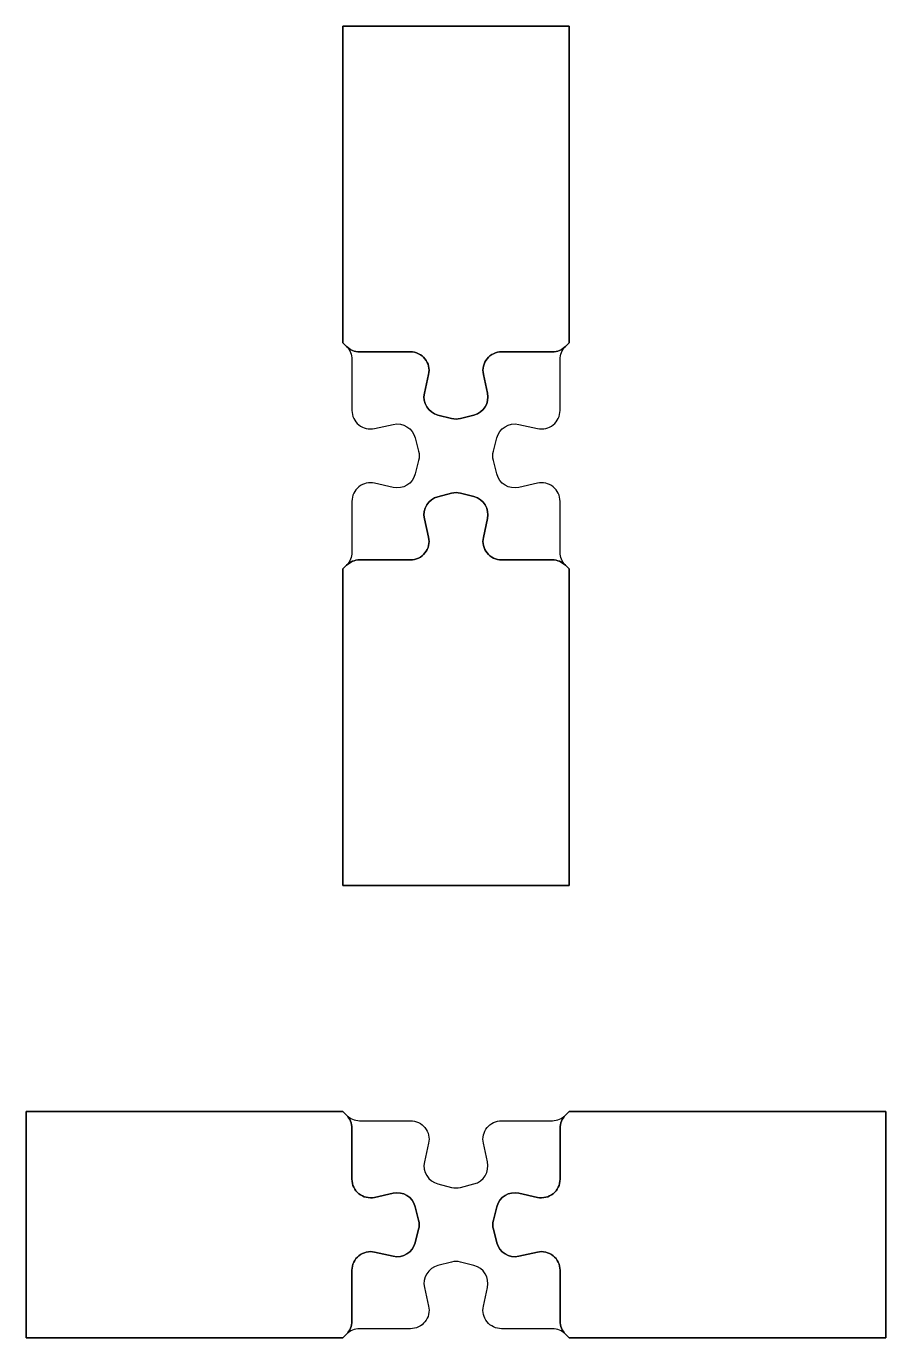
# Model space of a CAD drawing. Extents: x 0 to 190, y -3 to 287.
import ezdxf

# ---------------------------------------------------------------- set-up
doc = ezdxf.new("R2010")
doc.units = 0
doc.layers.add('1', color=7, linetype='CONTINUOUS')

# ---------------------------------------------------------------- blocks, each defined once
blk = doc.blocks.new('*M0')
at = {"layer": '1', "color": 7, "linetype": 'CONTINUOUS'}
for p, q in [((70.79914, 49.20086, 16), (70.79914, 49.20086, 32)), ((73.69828, 48, 16), (84.94338, 48, 16)), ((105.05502, 48, 16), (116.30172, 48, 16)), ((119.20086, 49.20086, 32), (119.20086, 49.20086, 16)), ((72, 46.30172, 16), (72, 35.05502, 16)), ((72, 35.05502, 32), (72, 46.30172, 32)), ((72, 46.30172, 16), (72, 46.30172, 32)), ((118, 35.05502, 16), (118, 46.30172, 16)), ((118, 46.30172, 16), (118, 46.30172, 32)), ((118, 46.30172, 32), (118, 35.05502, 32)), ((88.94401, 43.0028, 16), (88.02289, 38.8955, 16)), ((101.96275, 38.86954, 16), (101.05059, 43.01991, 16)), ((72, 35.05502, 16), (72, 35.05502, 32)), ((118, 35.05502, 16), (118, 35.05502, 32)), ((76.98009, 31.05059, 16), (81.13046, 31.96275, 16)), ((81.13046, 31.96275, 32), (76.98009, 31.05059, 32)), ((81.13046, 31.96275, 16), (81.13046, 31.96275, 32)), ((91.00288, 34.02737, 16), (93.98145, 33.2618, 16)), ((96.01882, 33.26079, 16), (98.97505, 34.01752, 16)), ((108.86954, 31.96275, 16), (113.01991, 31.05059, 16)), ((113.01991, 31.05059, 32), (108.86954, 31.96275, 32)), ((108.86954, 31.96275, 16), (108.86954, 31.96275, 32)), ((76.98009, 31.05059, 16), (76.98009, 31.05059, 32)), ((113.01991, 31.05059, 16), (113.01991, 31.05059, 32)), ((85.98248, 28.97505, 16), (86.73921, 26.01882, 16)), ((86.73921, 26.01882, 32), (85.98248, 28.97505, 32)), ((85.98248, 28.97505, 16), (85.98248, 28.97505, 32)), ((103.26079, 26.01882, 16), (104.01752, 28.97505, 16)), ((104.01752, 28.97505, 32), (103.26079, 26.01882, 32)), ((104.01752, 28.97505, 16), (104.01752, 28.97505, 32)), ((86.7382, 23.98145, 16), (85.97263, 21.00288, 16)), ((85.97263, 21.00288, 32), (86.7382, 23.98145, 32)), ((86.7382, 23.98145, 16), (86.7382, 23.98145, 32)), ((86.73921, 26.01882, 16), (86.73921, 26.01882, 32)), ((103.26079, 26.01882, 16), (103.26079, 26.01882, 32)), ((104.02737, 21.00288, 16), (103.2618, 23.98145, 16)), ((103.2618, 23.98145, 16), (103.2618, 23.98145, 32)), ((103.2618, 23.98145, 32), (104.02737, 21.00288, 32)), ((85.97263, 21.00288, 16), (85.97263, 21.00288, 32)), ((104.02737, 21.00288, 16), (104.02737, 21.00288, 32)), ((81.1045, 18.02289, 16), (76.99719, 18.94401, 16)), ((76.99719, 18.94401, 16), (76.99719, 18.94401, 32)), ((76.99719, 18.94401, 32), (81.1045, 18.02289, 32)), ((81.1045, 18.02289, 16), (81.1045, 18.02289, 32)), ((113.00281, 18.94401, 16), (108.8955, 18.02289, 16)), ((108.8955, 18.02289, 32), (113.00281, 18.94401, 32)), ((108.8955, 18.02289, 16), (108.8955, 18.02289, 32)), ((113.00281, 18.94401, 16), (113.00281, 18.94401, 32)), ((72, 14.94338, 16), (72, 3.69828, 16)), ((72, 3.69828, 32), (72, 14.94338, 32)), ((72, 14.94338, 16), (72, 14.94338, 32)), ((93.98145, 16.7382, 16), (91.00288, 15.97263, 16)), ((98.97505, 15.98248, 16), (96.01882, 16.73921, 16)), ((118, 3.69828, 16), (118, 14.94338, 16)), ((118, 14.94338, 16), (118, 14.94338, 32)), ((118, 14.94338, 32), (118, 3.69828, 32)), ((88.02289, 11.1045, 16), (88.94401, 6.9972, 16)), ((101.05059, 6.98009, 16), (101.96275, 11.13046, 16)), ((72, 3.69828, 16), (72, 3.69828, 32)), ((118, 3.69828, 16), (118, 3.69828, 32)), ((70.79914, 0.79914, 32), (70.79914, 0.79914, 16)), ((84.94338, 2, 16), (73.69828, 2, 16)), ((116.30172, 2, 16), (105.05502, 2, 16)), ((119.20086, 0.79914, 16), (119.20086, 0.79914, 32))]:
    blk.add_line(p, q, dxfattribs=at)
for centre, start, end in [((73.698276, 52.1, 16), 225, 270), ((67.9, 46.301724, 32), 0, 45), ((116.301724, 52.1, 16), 270, 315), ((122.1, 46.301724, 32), 135, 180), ((92.023519, 37.998302, 16), 167.35979588, 255.58542643), ((97.95832, 37.989456, 16), 284.35814497, 12.39530608), ((76.1, 35.055015, 16), 180.00000123, 282.39534568), ((113.9, 35.055015, 16), 257.60465432, 359.99999877), ((82.010544, 27.95832, 32), 14.35814497, 102.39530609), ((95.00209, 37.232727, 16), 255.58542652, 284.35814597), ((107.989456, 27.95832, 32), 77.60469391, 165.64185503), ((82.767273, 25.00209, 32), 345.58542653, 14.35814597), ((107.232727, 25.00209, 32), 165.64185403, 194.41457347), ((82.001698, 22.023519, 32), 257.35974587, 345.58542643), ((107.998302, 22.023519, 32), 194.41457357, 282.64025413), ((76.1, 14.943377, 16), 77.35979444, 180), ((113.9, 14.943377, 16), 0, 102.64020556), ((92.023519, 12.001698, 16), 104.41457357, 192.64020412), ((95.00209, 12.767273, 16), 75.64185403, 104.41457348), ((97.95832, 12.010544, 16), 347.60469392, 75.64185503), ((67.9, 3.698276, 32), 315, 0), ((122.1, 3.698276, 32), 180, 225), ((73.698276, -2.1, 16), 90, 135), ((116.301724, -2.1, 16), 45, 90)]:
    blk.add_arc(centre, 4.1, start, end, dxfattribs=at)
at = {"layer": '1', "color": 7, "linetype": 'CONTINUOUS', "extrusion": (0, 0, -1)}
for centre, start, end in [((-67.9, 46.301724, -16), 135, 180), ((-84.943377, 43.9, -16), 90, 192.640225), ((-105.055015, 43.9, -16), 347.60465434, 89.99999878), ((-122.1, 46.301724, -16), 0, 45), ((-76.1, 35.055015, -32), 257.60465432, 359.99999877), ((-113.9, 35.055015, -32), 180.00000123, 282.39534568), ((-82.010544, 27.95832, -16), 77.60469391, 165.64185503), ((-107.989456, 27.95832, -16), 14.35814497, 102.39530609), ((-82.767273, 25.00209, -16), 165.64185403, 194.41457347), ((-107.232727, 25.00209, -16), 345.58542653, 14.35814597), ((-82.001698, 22.023519, -16), 194.41457357, 282.64025413), ((-107.998302, 22.023519, -16), 257.35974587, 345.58542643), ((-76.1, 14.943377, -32), 0, 102.64020556), ((-113.9, 14.943377, -32), 77.35979444, 180), ((-84.943377, 6.1, -16), 167.359775, 270), ((-105.055015, 6.1, -16), 270.00000122, 12.39534566), ((-67.9, 3.698276, -16), 180, 225), ((-122.1, 3.698276, -16), 315, 0)]:
    blk.add_arc(centre, 4.1, start, end, dxfattribs=at)
blk = doc.blocks.new('*M1')
at = {"layer": '1', "color": 7, "linetype": 'CONTINUOUS'}
for p, q in [((70.79914, 49.20086, 32), (70, 50, 32)), ((70, 50), (70.79914, 49.20086)), ((70, 50, 32), (70, 50)), ((119.20086, 49.20086), (120, 50)), ((120, 50, 32), (119.20086, 49.20086, 32)), ((120, 50), (120, 50, 32)), ((70.79914, 49.20086), (70.79914, 49.20086, 16)), ((73.69828, 48), (73.69828, 48, 16)), ((73.69828, 48), (84.94338, 48)), ((84.94338, 48), (84.94338, 48, 16)), ((105.05502, 48), (105.05502, 48, 16)), ((105.05502, 48), (116.30172, 48)), ((116.30172, 48), (116.30172, 48, 16)), ((119.20086, 49.20086), (119.20086, 49.20086, 16)), ((88.94401, 43.0028), (88.02289, 38.8955)), ((88.94401, 43.0028), (88.94401, 43.0028, 16)), ((101.05059, 43.01991), (101.05059, 43.01991, 16)), ((101.96275, 38.86954), (101.05059, 43.01991)), ((88.02289, 38.8955), (88.02289, 38.8955, 16)), ((101.96275, 38.86954), (101.96275, 38.86954, 16)), ((91.00288, 34.02737), (91.00288, 34.02737, 16)), ((91.00288, 34.02737), (93.98145, 33.2618)), ((93.98145, 33.2618), (93.98145, 33.2618, 16)), ((96.01882, 33.26079), (98.97505, 34.01752)), ((96.01882, 33.26079), (96.01882, 33.26079, 16)), ((98.97505, 34.01752), (98.97505, 34.01752, 16))]:
    blk.add_line(p, q, dxfattribs=at)
for centre, start, end in [((73.698276, 52.1), 225, 270), ((116.301724, 52.1), 270, 315), ((92.023519, 37.998302), 167.35979588, 255.58542643), ((97.95832, 37.989456), 284.35814497, 12.39530608), ((95.00209, 37.232727), 255.58542652, 284.35814597)]:
    blk.add_arc(centre, 4.1, start, end, dxfattribs=at)
at = {"layer": '1', "color": 7, "linetype": 'CONTINUOUS', "extrusion": (0, 0, -1)}
for centre, start, end in [((-84.943377, 43.9), 90, 192.640225), ((-105.055015, 43.9), 347.60465434, 89.99999878)]:
    blk.add_arc(centre, 4.1, start, end, dxfattribs=at)
blk = doc.blocks.new('*M2')
at = {"layer": '1', "color": 7, "linetype": 'CONTINUOUS'}
for p, q in [((93.98145, 16.7382), (91.00288, 15.97263)), ((91.00288, 15.97263), (91.00288, 15.97263, 16)), ((93.98145, 16.7382), (93.98145, 16.7382, 16)), ((96.01882, 16.73921), (96.01882, 16.73921, 16)), ((98.97505, 15.98248), (96.01882, 16.73921)), ((98.97505, 15.98248), (98.97505, 15.98248, 16)), ((88.02289, 11.1045), (88.02289, 11.1045, 16)), ((88.02289, 11.1045), (88.94401, 6.9972)), ((101.05059, 6.98009), (101.96275, 11.13046)), ((101.96275, 11.13046), (101.96275, 11.13046, 16)), ((88.94401, 6.9972), (88.94401, 6.9972, 16)), ((101.05059, 6.98009), (101.05059, 6.98009, 16)), ((70, 0, 32), (70.79914, 0.79914, 32)), ((70.79914, 0.79914), (70, 0)), ((70, 0), (70, 0, 32)), ((70.79914, 0.79914), (70.79914, 0.79914, 16)), ((73.69828, 2), (73.69828, 2, 16)), ((84.94338, 2), (73.69828, 2)), ((84.94338, 2), (84.94338, 2, 16)), ((105.05502, 2), (105.05502, 2, 16)), ((116.30172, 2), (105.05502, 2)), ((116.30172, 2), (116.30172, 2, 16)), ((119.20086, 0.79914), (119.20086, 0.79914, 16)), ((120, 0), (119.20086, 0.79914)), ((119.20086, 0.79914, 32), (120, 0, 32)), ((120, 0, 32), (120, 0))]:
    blk.add_line(p, q, dxfattribs=at)
for centre, start, end in [((92.023519, 12.001698), 104.41457357, 192.64020412), ((95.00209, 12.767273), 75.64185403, 104.41457348), ((97.95832, 12.010544), 347.60469392, 75.64185503), ((73.698276, -2.1), 90, 135), ((116.301724, -2.1), 45, 90)]:
    blk.add_arc(centre, 4.1, start, end, dxfattribs=at)
at = {"layer": '1', "color": 7, "linetype": 'CONTINUOUS', "extrusion": (0, 0, -1)}
for centre, start, end in [((-84.943377, 6.1), 167.359775, 270), ((-105.055015, 6.1), 270.00000122, 12.39534566)]:
    blk.add_arc(centre, 4.1, start, end, dxfattribs=at)
blk = doc.blocks.new('*M3')
at = {"layer": '1', "color": 7, "linetype": 'CONTINUOUS'}
for p, q in [((0, 50, 32), (70, 50, 32)), ((0, 0, 32), (0, 50, 32)), ((0, 50), (0, 0)), ((70, 50), (0, 50)), ((0, 50), (0, 50, 32)), ((190, 50), (120, 50)), ((120, 50, 32), (190, 50, 32)), ((190, 0), (190, 50)), ((190, 50), (190, 50, 32)), ((190, 50, 32), (190, 0, 32)), ((70, 0, 32), (0, 0, 32)), ((0, 0), (70, 0)), ((0, 0), (0, 0, 32)), ((120, 0), (190, 0)), ((190, 0, 32), (120, 0, 32)), ((190, 0), (190, 0, 32))]:
    blk.add_line(p, q, dxfattribs=at)
blk = doc.blocks.new('*M4')
at = {"layer": '1', "color": 7, "linetype": 'CONTINUOUS'}
for name in ['*M3', '*M2']:
    blk.add_blockref(name, (0, 0), dxfattribs=at)
blk = doc.blocks.new('*M5')
at = {"layer": '1', "color": 7, "linetype": 'CONTINUOUS'}
for name in ['*M4', '*M1']:
    blk.add_blockref(name, (0, 0), dxfattribs=at)
blk = doc.blocks.new('*M6')
at = {"layer": '1', "color": 7, "linetype": 'CONTINUOUS'}
for name in ['*M5', '*M0']:
    blk.add_blockref(name, (0, 0), dxfattribs=at)
blk = doc.blocks.new('*M7')
at = {"layer": '1', "color": 7, "linetype": 'CONTINUOUS'}
for p, q in [((0.79914, 119.20086, -16), (0.79914, 119.20086, -32)), ((49.20086, 119.20086, -32), (49.20086, 119.20086, -16)), ((2, 116.30172, -16), (2, 105.05502, -16)), ((3.69828, 118, -16), (14.94338, 118, -16)), ((14.94338, 118, -32), (3.69828, 118, -32)), ((3.69828, 118, -16), (3.69828, 118, -32)), ((14.94338, 118, -16), (14.94338, 118, -32)), ((35.05502, 118, -16), (46.30172, 118, -16)), ((46.30172, 118, -32), (35.05502, 118, -32)), ((35.05502, 118, -16), (35.05502, 118, -32)), ((46.30172, 118, -16), (46.30172, 118, -32)), ((48, 105.05502, -16), (48, 116.30172, -16)), ((18.94401, 113.00281, -16), (18.02289, 108.8955, -16)), ((18.02289, 108.8955, -32), (18.94401, 113.00281, -32)), ((18.94401, 113.00281, -16), (18.94401, 113.00281, -32)), ((31.96275, 108.86954, -16), (31.05059, 113.01991, -16)), ((31.05059, 113.01991, -16), (31.05059, 113.01991, -32)), ((31.05059, 113.01991, -32), (31.96275, 108.86954, -32)), ((18.02289, 108.8955, -16), (18.02289, 108.8955, -32)), ((31.96275, 108.86954, -16), (31.96275, 108.86954, -32)), ((6.98009, 101.05059, -16), (11.13046, 101.96275, -16)), ((21.00288, 104.02737, -16), (23.98145, 103.2618, -16)), ((23.98145, 103.2618, -32), (21.00288, 104.02737, -32)), ((21.00288, 104.02737, -16), (21.00288, 104.02737, -32)), ((23.98145, 103.2618, -16), (23.98145, 103.2618, -32)), ((26.01882, 103.26079, -16), (28.97505, 104.01752, -16)), ((28.97505, 104.01752, -32), (26.01882, 103.26079, -32)), ((26.01882, 103.26079, -16), (26.01882, 103.26079, -32)), ((28.97505, 104.01752, -16), (28.97505, 104.01752, -32)), ((38.86954, 101.96275, -16), (43.01991, 101.05059, -16)), ((15.98248, 98.97505, -16), (16.73921, 96.01882, -16)), ((33.26079, 96.01882, -16), (34.01752, 98.97505, -16)), ((16.7382, 93.98145, -16), (15.97263, 91.00288, -16)), ((34.02737, 91.00288, -16), (33.2618, 93.98145, -16)), ((11.1045, 88.02289, -16), (6.9972, 88.94401, -16)), ((43.0028, 88.94401, -16), (38.8955, 88.02289, -16)), ((2, 84.94338, -16), (2, 73.69828, -16)), ((23.98145, 86.7382, -16), (21.00288, 85.97263, -16)), ((21.00288, 85.97263, -32), (23.98145, 86.7382, -32)), ((21.00288, 85.97263, -16), (21.00288, 85.97263, -32)), ((23.98145, 86.7382, -16), (23.98145, 86.7382, -32)), ((28.97505, 85.98248, -16), (26.01882, 86.73921, -16)), ((26.01882, 86.73921, -16), (26.01882, 86.73921, -32)), ((26.01882, 86.73921, -32), (28.97505, 85.98248, -32)), ((28.97505, 85.98248, -16), (28.97505, 85.98248, -32)), ((48, 73.69828, -16), (48, 84.94338, -16)), ((18.02289, 81.1045, -16), (18.94401, 76.99719, -16)), ((18.94401, 76.99719, -32), (18.02289, 81.1045, -32)), ((18.02289, 81.1045, -16), (18.02289, 81.1045, -32)), ((31.05059, 76.98009, -16), (31.96275, 81.13046, -16)), ((31.96275, 81.13046, -32), (31.05059, 76.98009, -32)), ((31.96275, 81.13046, -16), (31.96275, 81.13046, -32)), ((18.94401, 76.99719, -16), (18.94401, 76.99719, -32)), ((31.05059, 76.98009, -16), (31.05059, 76.98009, -32)), ((0.79914, 70.79914, -32), (0.79914, 70.79914, -16)), ((3.69828, 72, -16), (3.69828, 72, -32)), ((14.94338, 72, -16), (3.69828, 72, -16)), ((3.69828, 72, -32), (14.94338, 72, -32)), ((14.94338, 72, -16), (14.94338, 72, -32)), ((46.30172, 72, -16), (35.05502, 72, -16)), ((35.05502, 72, -16), (35.05502, 72, -32)), ((35.05502, 72, -32), (46.30172, 72, -32)), ((46.30172, 72, -16), (46.30172, 72, -32)), ((49.20086, 70.79914, -16), (49.20086, 70.79914, -32))]:
    blk.add_line(p, q, dxfattribs=at)
at = {"layer": '1', "color": 7, "linetype": 'CONTINUOUS', "extrusion": (0, 0, -1)}
for centre, start, end in [((2.1, 116.301724, 16), 135, 180), ((-3.698276, 122.1, 32), 270, 315), ((-46.301724, 122.1, 32), 225, 270), ((-52.1, 116.301724, 16), 0, 45), ((-14.943377, 113.9, 16), 90, 192.64020556), ((-35.055015, 113.9, 16), 347.60465434, 89.99999878), ((-22.023519, 107.998302, 32), 284.41457357, 12.64025412), ((-27.95832, 107.989456, 32), 167.60469392, 255.64185503), ((-12.010544, 97.95832, 16), 77.60469391, 165.64185503), ((-25.00209, 107.232727, 32), 255.64185403, 284.41457348), ((-37.989456, 97.95832, 16), 14.35814497, 102.39530609), ((-12.767273, 95.00209, 16), 165.64185403, 194.41457347), ((-37.232727, 95.00209, 16), 345.58542653, 14.35814597), ((-12.001698, 92.023519, 16), 194.41457357, 282.64020413), ((-37.998302, 92.023519, 16), 257.35979587, 345.58542643), ((-22.023519, 82.001698, 32), 347.35974588, 75.58542643), ((-25.00209, 82.767273, 32), 75.58542652, 104.35814597), ((-27.95832, 82.010544, 32), 104.35814497, 192.39530608), ((-14.943377, 76.1, 16), 167.35979444, 270), ((-35.055015, 76.1, 16), 270.00000122, 12.39534566), ((2.1, 73.698276, 16), 180, 225), ((-52.1, 73.698276, 16), 315, 0), ((-3.698276, 67.9, 32), 45, 90), ((-46.301724, 67.9, 32), 90, 135)]:
    blk.add_arc(centre, 4.1, start, end, dxfattribs=at)
at = {"layer": '1', "color": 7, "linetype": 'CONTINUOUS'}
for centre, start, end in [((3.698276, 122.1, -16), 225, 270), ((46.301724, 122.1, -16), 270, 315), ((14.943377, 113.9, -32), 347.35979444, 90), ((35.055015, 113.9, -32), 90.00000122, 192.39534566), ((22.023519, 107.998302, -16), 167.35974588, 255.58542643), ((27.95832, 107.989456, -16), 284.35814497, 12.39530608), ((6.1, 105.055015, -16), 180.00000123, 282.39534568), ((43.9, 105.055015, -16), 257.60465432, 359.99999877), ((25.00209, 107.232727, -16), 255.58542652, 284.35814597), ((6.1, 84.943377, -16), 77.359775, 180), ((43.9, 84.943377, -16), 0, 102.640225), ((22.023519, 82.001698, -16), 104.41457357, 192.64025412), ((25.00209, 82.767273, -16), 75.64185403, 104.41457348), ((27.95832, 82.010544, -16), 347.60469392, 75.64185503), ((14.943377, 76.1, -32), 270, 12.64020556), ((35.055015, 76.1, -32), 167.60465434, 269.99999878), ((3.698276, 67.9, -16), 90, 135), ((46.301724, 67.9, -16), 45, 90)]:
    blk.add_arc(centre, 4.1, start, end, dxfattribs=at)
blk = doc.blocks.new('*M8')
at = {"layer": '1', "color": 7, "linetype": 'CONTINUOUS'}
for p, q in [((49.20086, 119.20086), (50, 120)), ((50, 120, -32), (49.20086, 119.20086, -32)), ((49.20086, 119.20086), (49.20086, 119.20086, -16)), ((50, 120), (50, 120, -32)), ((48, 116.30172), (48, 116.30172, -16)), ((48, 105.05502), (48, 116.30172)), ((48, 105.05502), (48, 105.05502, -16)), ((38.86954, 101.96275), (38.86954, 101.96275, -16)), ((38.86954, 101.96275), (43.01991, 101.05059)), ((33.26079, 96.01882), (34.01752, 98.97505)), ((34.01752, 98.97505), (34.01752, 98.97505, -16)), ((43.01991, 101.05059), (43.01991, 101.05059, -16)), ((33.26079, 96.01882), (33.26079, 96.01882, -16)), ((33.2618, 93.98145), (33.2618, 93.98145, -16)), ((34.02737, 91.00288), (33.2618, 93.98145)), ((34.02737, 91.00288), (34.02737, 91.00288, -16)), ((43.0028, 88.94401), (38.8955, 88.02289)), ((38.8955, 88.02289), (38.8955, 88.02289, -16)), ((43.0028, 88.94401), (43.0028, 88.94401, -16)), ((48, 84.94338), (48, 84.94338, -16)), ((48, 73.69828), (48, 84.94338)), ((48, 73.69828), (48, 73.69828, -16)), ((49.20086, 70.79914, -32), (50, 70, -32)), ((49.20086, 70.79914), (49.20086, 70.79914, -16)), ((50, 70), (49.20086, 70.79914)), ((50, 70, -32), (50, 70))]:
    blk.add_line(p, q, dxfattribs=at)
at = {"layer": '1', "color": 7, "linetype": 'CONTINUOUS', "extrusion": (0, 0, -1)}
for centre, start, end in [((-52.1, 116.301724), 0, 45), ((-37.989456, 97.95832), 14.35814497, 102.39530609), ((-37.232727, 95.00209), 345.58542653, 14.35814597), ((-37.998302, 92.023519), 257.35979587, 345.58542643), ((-52.1, 73.698276), 315, 0)]:
    blk.add_arc(centre, 4.1, start, end, dxfattribs=at)
at = {"layer": '1', "color": 7, "linetype": 'CONTINUOUS'}
for centre, start, end in [((43.9, 105.055015), 257.60465432, 359.99999877), ((43.9, 84.943377), 0, 102.640225)]:
    blk.add_arc(centre, 4.1, start, end, dxfattribs=at)
blk = doc.blocks.new('*M9')
at = {"layer": '1', "color": 7, "linetype": 'CONTINUOUS'}
for p, q in [((0, 120), (0.79914, 119.20086)), ((0, 120, -32), (0, 120)), ((0.79914, 119.20086, -32), (0, 120, -32)), ((0.79914, 119.20086), (0.79914, 119.20086, -16)), ((2, 116.30172), (2, 116.30172, -16)), ((2, 116.30172), (2, 105.05502)), ((2, 105.05502), (2, 105.05502, -16)), ((6.98009, 101.05059), (11.13046, 101.96275)), ((11.13046, 101.96275), (11.13046, 101.96275, -16)), ((6.98009, 101.05059), (6.98009, 101.05059, -16)), ((15.98248, 98.97505), (15.98248, 98.97505, -16)), ((15.98248, 98.97505), (16.73921, 96.01882)), ((16.73921, 96.01882), (16.73921, 96.01882, -16)), ((16.7382, 93.98145), (15.97263, 91.00288)), ((16.7382, 93.98145), (16.7382, 93.98145, -16)), ((15.97263, 91.00288), (15.97263, 91.00288, -16)), ((6.9972, 88.94401), (6.9972, 88.94401, -16)), ((11.1045, 88.02289), (6.9972, 88.94401)), ((11.1045, 88.02289), (11.1045, 88.02289, -16)), ((2, 84.94338), (2, 84.94338, -16)), ((2, 84.94338), (2, 73.69828)), ((2, 73.69828), (2, 73.69828, -16)), ((0, 70, -32), (0.79914, 70.79914, -32)), ((0.79914, 70.79914), (0, 70)), ((0, 70), (0, 70, -32)), ((0.79914, 70.79914), (0.79914, 70.79914, -16))]:
    blk.add_line(p, q, dxfattribs=at)
at = {"layer": '1', "color": 7, "linetype": 'CONTINUOUS', "extrusion": (0, 0, -1)}
for centre, start, end in [((2.1, 116.301724), 135, 180), ((-12.010544, 97.95832), 77.60469391, 165.64185503), ((-12.767273, 95.00209), 165.64185403, 194.41457347), ((-12.001698, 92.023519), 194.41457357, 282.64020413), ((2.1, 73.698276), 180, 225)]:
    blk.add_arc(centre, 4.1, start, end, dxfattribs=at)
at = {"layer": '1', "color": 7, "linetype": 'CONTINUOUS'}
for centre, start, end in [((6.1, 105.055015), 180.00000123, 282.39534568), ((6.1, 84.943377), 77.359775, 180)]:
    blk.add_arc(centre, 4.1, start, end, dxfattribs=at)
blk = doc.blocks.new('*M10')
at = {"layer": '1', "color": 7, "linetype": 'CONTINUOUS'}
for p, q in [((0, 190), (50, 190)), ((0, 120), (0, 190)), ((0, 190, -32), (0, 120, -32)), ((50, 190, -32), (0, 190, -32)), ((0, 190), (0, 190, -32)), ((50, 190), (50, 120)), ((50, 120, -32), (50, 190, -32)), ((50, 190), (50, 190, -32)), ((0, 70, -32), (0, 0, -32)), ((0, 0), (0, 70)), ((50, 0, -32), (50, 70, -32)), ((50, 70), (50, 0)), ((0, 0, -32), (50, 0, -32)), ((50, 0), (0, 0)), ((0, 0), (0, 0, -32)), ((50, 0), (50, 0, -32))]:
    blk.add_line(p, q, dxfattribs=at)
blk = doc.blocks.new('*M11')
at = {"layer": '1', "color": 7, "linetype": 'CONTINUOUS'}
for name in ['*M10', '*M9']:
    blk.add_blockref(name, (0, 0), dxfattribs=at)
blk = doc.blocks.new('*M12')
at = {"layer": '1', "color": 7, "linetype": 'CONTINUOUS'}
for name in ['*M11', '*M8']:
    blk.add_blockref(name, (0, 0), dxfattribs=at)
blk = doc.blocks.new('*M13')
at = {"layer": '1', "color": 7, "linetype": 'CONTINUOUS'}
for name in ['*M12', '*M7']:
    blk.add_blockref(name, (0, 0), dxfattribs=at)

msp = doc.modelspace()

# ---------------------------------------------------------------- block references
at = {"layer": '1', "color": 7, "linetype": 'CONTINUOUS'}
for name, p in [('*M13', (70, 96.5599, 32)), ('*M6', (0, -3.4401))]:
    msp.add_blockref(name, p, dxfattribs=at)

doc.saveas('drawing.dxf')
